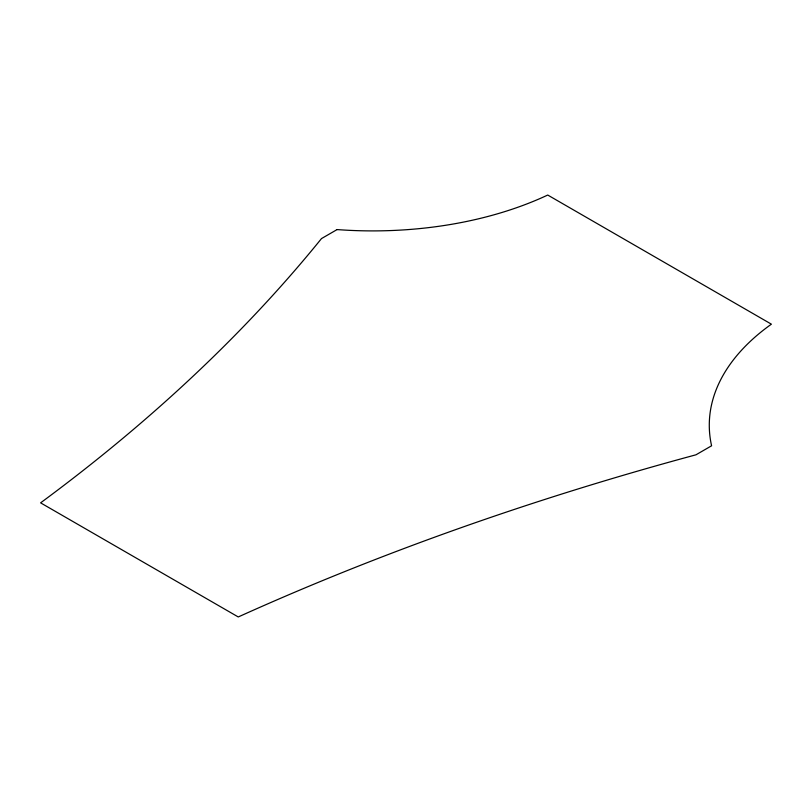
<?xml version="1.0" encoding="UTF-8"?>
<svg xmlns="http://www.w3.org/2000/svg" width="812" height="812" viewBox="0 0 812 812"><rect width="100%" height="100%" fill="white"/><g stroke="black" fill="none" stroke-linecap="round" stroke-linejoin="round"><path stroke-width="1.22" d="M337.082 229.573L321.481 238.586A2374.978 1371.184 0 0 1 40.6 502.851L238.251 616.958A2374.978 1371.184 0 0 1 695.975 454.801L711.586 445.788A277.572 160.258 0 0 1 771.4 324.171L547.735 195.042A277.572 160.258 0 0 1 337.082 229.573"/></g></svg>
